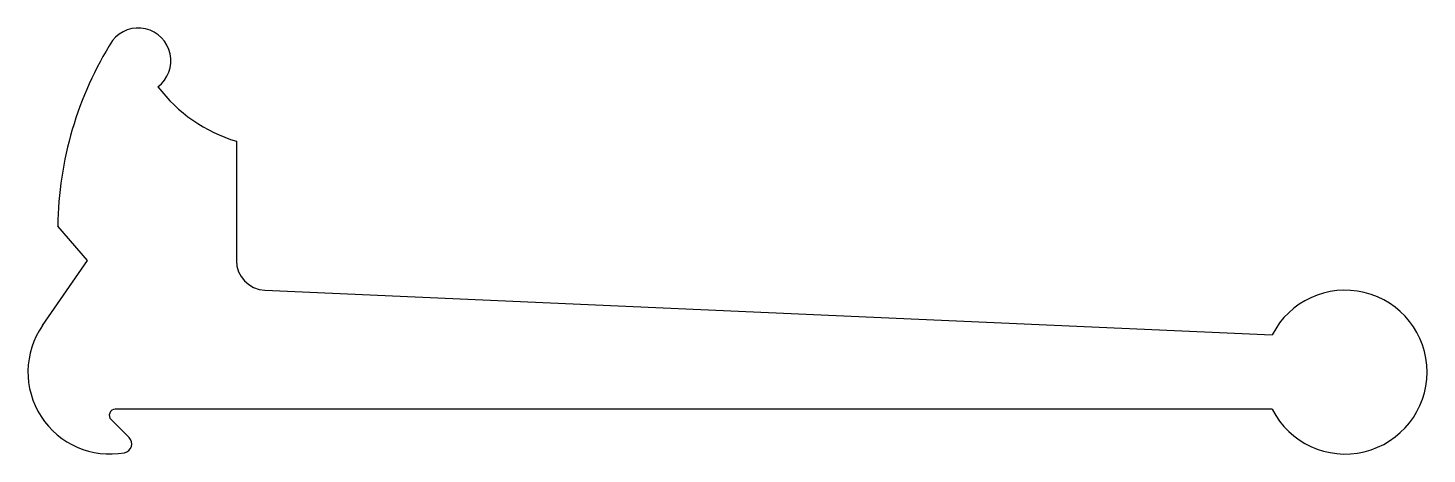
# Model space of a CAD drawing. Extents: x 867.2 to 914.2, y 618.3 to 632.6.
import ezdxf

# ---------------------------------------------------------------- set-up
doc = ezdxf.new("R2010")
doc.units = 0
doc.layers.get('0').update_dxf_attribs({"linetype": 'CONTINUOUS'})

msp = doc.modelspace()

# ---------------------------------------------------------------- linework, layer by layer
for p, q in [((874.228, 628.778), (874.228, 624.777)), ((869.228, 624.778), (868.228, 625.929)), ((867.716, 622.593), (869.228, 624.778)), ((875.184, 623.778), (909.027, 622.278)), ((909.027, 619.778), (870.16, 619.778)), ((870.019, 619.437), (870.626, 618.83))]:
    msp.add_line(p, q)
for centre, radius, start, end in [((880.228, 625.778), 12.001, 147.8818, 179.2821), ((870.928, 631.478), 1.1, 307.2633, 141.7824), ((875.728, 633.757), 5.2, 217.3452, 253.2341), ((875.228, 624.777), 1, 180, 267.4622), ((911.477, 621.028), 2.75, 207.0357, 152.9643), ((869.978, 621.028), 2.75, 145.3303, 280.2426), ((870.16, 619.578), 0.2, 90, 225), ((870.414, 618.617), 0.3, 280.2426, 45)]:
    msp.add_arc(centre, radius, start, end)

doc.saveas('drawing.dxf')
